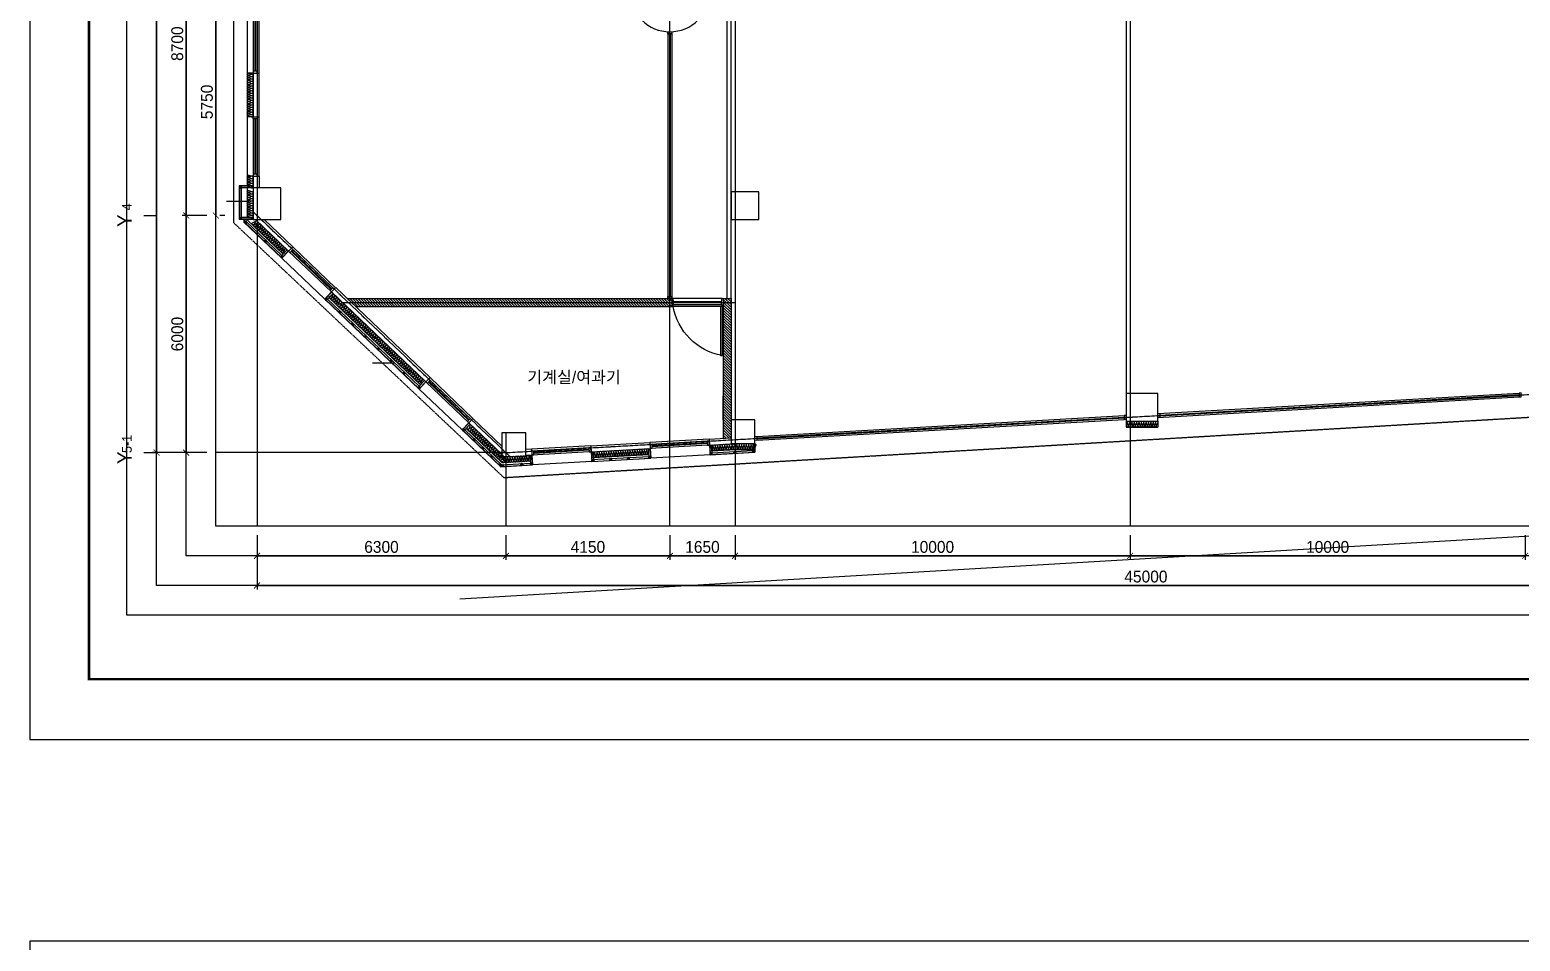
# Model space of a CAD drawing. Header units: millimetres. Extents: x 0 to 199210, y 0 to 94205.
# Drawn here: x 0 to 37728, y 44550 to 67614 of the extents above; entities that cross this region are included whole.
import ezdxf
from ezdxf.enums import TextEntityAlignment as Align

# ---------------------------------------------------------------- set-up
doc = ezdxf.new("R2010")
doc.units = ezdxf.units.MM
doc.linetypes.add('CEN', pattern=[62, 60, -1, 0, -1])
doc.linetypes.add('HIDDEN', pattern=[3, 2, -1])
doc.layers.get('Defpoints').update_dxf_attribs({"color": 142})
for name, color, linetype in [('4', 4, 'Continuous'), ('5', 5, 'Continuous'), ('6', 6, 'Continuous'), ('CEN', 1, 'CEN'), ('COL', 2, 'Continuous'), ('D_TEXT', 7, 'Continuous'), ('DIM', 7, 'Continuous'), ('HAT', 8, 'Continuous'), ('Hid', 7, 'HIDDEN'), ('ins', 9, 'Continuous'), ('STL', 3, 'Continuous'), ('WID', 4, 'Continuous'), ('WIN-9', 9, 'Continuous'), ('조적', 3, 'Continuous'), ('판넬', 3, 'Continuous')]:
    doc.layers.add(name, color=color, linetype=linetype)
doc.layers.add('INVisible', color=165, linetype='Continuous', plot=False)
doc.styles.add('11', font='Dotum.ttf')
doc.styles.add('돋움', font='Dotum.ttf')
doc.dimstyles.new('150', dxfattribs={"dimscale": 50, "dimtxt": 6, "dimasz": 3, "dimexe": 2, "dimexo": 4.5, "dimgap": 1.5, "dimtad": 1, "dimtoh": 1, "dimdec": 0, "dimzin": 0, "dimdsep": 46, "dimtxsty": '11', "dimblk1": 'ARCHTICK', "dimblk2": 'ARCHTICK', "dimsah": 1, "dimcen": 5, "dimclrd": 143, "dimclre": 143, "dimclrt": 7, "dimadec": 0, "dimazin": 0, "dimtfac": 1, "dimtdec": 0, "dimtix": 1, "dimtmove": 2, "dimatfit": 3, "dimldrblk": 'ARCHTICK', "dimfxl": 1, "dimtolj": 1, "dimtzin": 0, "dimlwd": -1, "dimlwe": -1, "dimarcsym": 0})

# ---------------------------------------------------------------- blocks, each defined once
blk = doc.blocks.new('FORM_A3_100')
at = {"color": 8}
blk.add_lwpolyline([(42000, 0), (42000, 29700), (0, 29700), (0, 0)], close=True, dxfattribs=at)
at = {"color": 7, "const_width": 41.7}
blk.add_lwpolyline([(41001, 1016), (41001, 28684), (999, 28684), (999, 1016)], close=True, dxfattribs=at)
blk = doc.blocks.new('_ArchTick')
at = {"color": 0, "linetype": 'ByBlock', "const_width": 0.15}
blk.add_lwpolyline([(-0.5, -0.5), (0.5, 0.5)], dxfattribs=at)
blk = doc.blocks.new('*D81')
at = {"layer": 'Defpoints', "color": 0, "transparency": 16777216}
for p in [(4710, 71614), (3960, 62914), (4710, 62914)]:
    blk.add_point(p, dxfattribs=at)
at = {"layer": 'DIM', "color": 143, "transparency": 16777216}
for p, q in [((4485, 71614), (3860, 71614)), ((3960, 71614), (3960, 62914)), ((4485, 62914), (3860, 62914))]:
    blk.add_line(p, q, dxfattribs=at)
at = {"layer": 'DIM', "color": 143, "transparency": 16777216, "xscale": 150, "yscale": 150, "zscale": 150}
for p, rotation in [((3960, 71614), 90), ((3960, 62914), 270)]:
    blk.add_blockref('_ArchTick', p, dxfattribs=dict(at, rotation=rotation))
at = {"layer": 'DIM', "color": 7, "transparency": 16777216, "insert": (3734, 67264), "char_height": 300, "attachment_point": 5, "rotation": 90, "style": '11'}
blk.add_mtext('\\A1;8700', dxfattribs=at)
blk = doc.blocks.new('*D82')
at = {"layer": 'Defpoints', "color": 0, "transparency": 16777216}
for p in [(4710, 62914), (3960, 56914), (4710, 56914)]:
    blk.add_point(p, dxfattribs=at)
at = {"layer": 'DIM', "color": 143, "transparency": 16777216}
for p, q in [((4485, 62914), (3860, 62914)), ((3960, 62914), (3960, 56914)), ((4485, 56914), (3860, 56914))]:
    blk.add_line(p, q, dxfattribs=at)
at = {"layer": 'DIM', "color": 143, "transparency": 16777216, "xscale": 150, "yscale": 150, "zscale": 150}
for p, rotation in [((3960, 62914), 90), ((3960, 56914), 270)]:
    blk.add_blockref('_ArchTick', p, dxfattribs=dict(at, rotation=rotation))
at = {"layer": 'DIM', "color": 7, "transparency": 16777216, "insert": (3734, 59914), "char_height": 300, "attachment_point": 5, "rotation": 90, "style": '11'}
blk.add_mtext('\\A1;6000', dxfattribs=at)
blk = doc.blocks.new('*D83')
at = {"layer": 'Defpoints', "color": 0, "transparency": 16777216}
for p in [(4710, 88114), (3210, 56914), (4710, 56914)]:
    blk.add_point(p, dxfattribs=at)
at = {"layer": 'DIM', "color": 143, "transparency": 16777216}
for p, q in [((4485, 88114), (3110, 88114)), ((3210, 88114), (3210, 56914)), ((4485, 56914), (3110, 56914))]:
    blk.add_line(p, q, dxfattribs=at)
at = {"layer": 'DIM', "color": 143, "transparency": 16777216, "xscale": 150, "yscale": 150, "zscale": 150}
for p, rotation in [((3210, 88114), 90), ((3210, 56914), 270)]:
    blk.add_blockref('_ArchTick', p, dxfattribs=dict(at, rotation=rotation))
at = {"layer": 'DIM', "color": 7, "transparency": 16777216, "insert": (2984, 72514), "char_height": 300, "attachment_point": 5, "rotation": 90, "style": '11'}
blk.add_mtext('\\A1;31200', dxfattribs=at)
blk = doc.blocks.new('*D94')
at = {"layer": 'Defpoints', "color": 0, "transparency": 16777216}
for p in [(5753, 55051), (12053, 55051), (12053, 54301)]:
    blk.add_point(p, dxfattribs=at)
at = {"layer": 'DIM', "color": 143, "transparency": 16777216}
for p, q in [((5753, 54826), (5753, 54201)), ((12053, 54826), (12053, 54201)), ((5753, 54301), (12053, 54301))]:
    blk.add_line(p, q, dxfattribs=at)
at = {"layer": 'DIM', "color": 143, "transparency": 16777216, "xscale": 150, "yscale": 150, "zscale": 150, "rotation": 180}
blk.add_blockref('_ArchTick', (5753, 54301), dxfattribs=at)
at = {"layer": 'DIM', "color": 143, "transparency": 16777216, "xscale": 150, "yscale": 150, "zscale": 150}
blk.add_blockref('_ArchTick', (12053, 54301), dxfattribs=at)
at = {"layer": 'DIM', "color": 7, "transparency": 16777216, "insert": (8903, 54526), "char_height": 300, "attachment_point": 5, "style": '11'}
blk.add_mtext('\\A1;6300', dxfattribs=at)
blk = doc.blocks.new('*D95')
at = {"layer": 'Defpoints', "color": 0, "transparency": 16777216}
for p in [(12053, 55051), (16203, 55051), (16203, 54301)]:
    blk.add_point(p, dxfattribs=at)
at = {"layer": 'DIM', "color": 143, "transparency": 16777216}
for p, q in [((12053, 54826), (12053, 54201)), ((16203, 54826), (16203, 54201)), ((12053, 54301), (16203, 54301))]:
    blk.add_line(p, q, dxfattribs=at)
at = {"layer": 'DIM', "color": 143, "transparency": 16777216, "xscale": 150, "yscale": 150, "zscale": 150, "rotation": 180}
blk.add_blockref('_ArchTick', (12053, 54301), dxfattribs=at)
at = {"layer": 'DIM', "color": 143, "transparency": 16777216, "xscale": 150, "yscale": 150, "zscale": 150}
blk.add_blockref('_ArchTick', (16203, 54301), dxfattribs=at)
at = {"layer": 'DIM', "color": 7, "transparency": 16777216, "insert": (14128, 54526), "char_height": 300, "attachment_point": 5, "style": '11'}
blk.add_mtext('\\A1;4150', dxfattribs=at)
blk = doc.blocks.new('*D96')
at = {"layer": 'Defpoints', "color": 0, "transparency": 16777216}
for p in [(16203, 55051), (17853, 55051), (17853, 54301)]:
    blk.add_point(p, dxfattribs=at)
at = {"layer": 'DIM', "color": 143, "transparency": 16777216}
for p, q in [((16203, 54826), (16203, 54201)), ((17853, 54826), (17853, 54201)), ((16203, 54301), (17853, 54301))]:
    blk.add_line(p, q, dxfattribs=at)
at = {"layer": 'DIM', "color": 143, "transparency": 16777216, "xscale": 150, "yscale": 150, "zscale": 150, "rotation": 180}
blk.add_blockref('_ArchTick', (16203, 54301), dxfattribs=at)
at = {"layer": 'DIM', "color": 143, "transparency": 16777216, "xscale": 150, "yscale": 150, "zscale": 150}
blk.add_blockref('_ArchTick', (17853, 54301), dxfattribs=at)
at = {"layer": 'DIM', "color": 7, "transparency": 16777216, "insert": (17028, 54526), "char_height": 300, "attachment_point": 5, "style": '11'}
blk.add_mtext('\\A1;1650', dxfattribs=at)
blk = doc.blocks.new('*D97')
at = {"layer": 'Defpoints', "color": 0, "transparency": 16777216}
for p in [(17853, 55051), (27853, 55051), (27853, 54301)]:
    blk.add_point(p, dxfattribs=at)
at = {"layer": 'DIM', "color": 143, "transparency": 16777216}
for p, q in [((17853, 54826), (17853, 54201)), ((27853, 54826), (27853, 54201)), ((17853, 54301), (27853, 54301))]:
    blk.add_line(p, q, dxfattribs=at)
at = {"layer": 'DIM', "color": 143, "transparency": 16777216, "xscale": 150, "yscale": 150, "zscale": 150, "rotation": 180}
blk.add_blockref('_ArchTick', (17853, 54301), dxfattribs=at)
at = {"layer": 'DIM', "color": 143, "transparency": 16777216, "xscale": 150, "yscale": 150, "zscale": 150}
blk.add_blockref('_ArchTick', (27853, 54301), dxfattribs=at)
at = {"layer": 'DIM', "color": 7, "transparency": 16777216, "insert": (22853, 54526), "char_height": 300, "attachment_point": 5, "style": '11'}
blk.add_mtext('\\A1;10000', dxfattribs=at)
blk = doc.blocks.new('*D98')
at = {"layer": 'Defpoints', "color": 0, "transparency": 16777216}
for p in [(27853, 55051), (37853, 55051), (37853, 54301)]:
    blk.add_point(p, dxfattribs=at)
at = {"layer": 'DIM', "color": 143, "transparency": 16777216}
for p, q in [((27853, 54826), (27853, 54201)), ((37853, 54826), (37853, 54201)), ((27853, 54301), (37853, 54301))]:
    blk.add_line(p, q, dxfattribs=at)
at = {"layer": 'DIM', "color": 143, "transparency": 16777216, "xscale": 150, "yscale": 150, "zscale": 150, "rotation": 180}
blk.add_blockref('_ArchTick', (27853, 54301), dxfattribs=at)
at = {"layer": 'DIM', "color": 143, "transparency": 16777216, "xscale": 150, "yscale": 150, "zscale": 150}
blk.add_blockref('_ArchTick', (37853, 54301), dxfattribs=at)
at = {"layer": 'DIM', "color": 7, "transparency": 16777216, "insert": (32853, 54526), "char_height": 300, "attachment_point": 5, "style": '11'}
blk.add_mtext('\\A1;10000', dxfattribs=at)
blk = doc.blocks.new('*D102')
at = {"layer": 'Defpoints', "color": 0, "transparency": 16777216}
for p in [(5753, 55051), (50753, 55051), (50753, 53551)]:
    blk.add_point(p, dxfattribs=at)
at = {"layer": 'DIM', "color": 143, "transparency": 16777216}
for p, q in [((5753, 54826), (5753, 53451)), ((50753, 54826), (50753, 53451)), ((5753, 53551), (50753, 53551))]:
    blk.add_line(p, q, dxfattribs=at)
at = {"layer": 'DIM', "color": 143, "transparency": 16777216, "xscale": 150, "yscale": 150, "zscale": 150, "rotation": 180}
blk.add_blockref('_ArchTick', (5753, 53551), dxfattribs=at)
at = {"layer": 'DIM', "color": 143, "transparency": 16777216, "xscale": 150, "yscale": 150, "zscale": 150}
blk.add_blockref('_ArchTick', (50753, 53551), dxfattribs=at)
at = {"layer": 'DIM', "color": 7, "transparency": 16777216, "insert": (28253, 53776), "char_height": 300, "attachment_point": 5, "style": '11'}
blk.add_mtext('\\A1;45000', dxfattribs=at)
blk = doc.blocks.new('*D69')
at = {"layer": 'Defpoints', "color": 0, "transparency": 16777216}
for p in [(4710, 68664), (4710, 62914), (4710, 62914)]:
    blk.add_point(p, dxfattribs=at)
at = {"layer": 'DIM', "color": 143, "transparency": 16777216}
for p, q in [((4710, 68664), (4710, 62914)), ((4935, 68664), (4810, 68664)), ((4935, 62914), (4810, 62914))]:
    blk.add_line(p, q, dxfattribs=at)
at = {"layer": 'DIM', "color": 143, "transparency": 16777216, "xscale": 150, "yscale": 150, "zscale": 150}
for p, rotation in [((4710, 68664), 90), ((4710, 62914), 270)]:
    blk.add_blockref('_ArchTick', p, dxfattribs=dict(at, rotation=rotation))
at = {"layer": 'DIM', "color": 7, "transparency": 16777216, "insert": (4484, 65789), "char_height": 300, "attachment_point": 5, "rotation": 90, "style": '11'}
blk.add_mtext('\\A1;5750', dxfattribs=at)
blk = doc.blocks.new('insul1')
blk.add_lwpolyline([(0, 0.25, 1.344031), (0.35, 0.25), (0.2, 0.75, -1.344031), (0.55, 0.75), (0.4, 0.25)], format="xyb")

msp = doc.modelspace()

# ---------------------------------------------------------------- hatches: boundary and pattern name
at = {"layer": 'HAT'}
h = msp.add_hatch(dxfattribs=at)
h.set_pattern_fill('ANSI31', color=256, scale=15, angle=450, style=0, double=1)
h.set_pattern_definition([(135, (8031.968, 60614.096), (-33.67596, -33.67596), [])])
h.paths.add_polyline_path([(17752.7, 60814.1), (17552.7, 60814.1), (17552.7, 60614.1), (17552.7, 57276.8), (17752.7, 57288.2), (17752.7, 57743.8)])
h.paths.add_polyline_path([(16252.7, 60614.1), (16252.7, 60814.1), (16152.7, 60814.1), (8032, 60814.1), (8241.8, 60614.1)])

# ---------------------------------------------------------------- linework, layer by layer
for p, q in [((4975.3, 63279.3), (5540.2, 63279.3)), ((8674.2, 59184.8), (9239.2, 59184.8)), ((18352.7, 56993.8), (18352.7, 56921.7))]:
    msp.add_line(p, q)
at = {"color": 0, "linetype": 'ByBlock'}
for p, q in [((2884.6, 62914.1), (3209.6, 62914.1)), ((2884.6, 56914.1), (3209.6, 56914.1))]:
    msp.add_line(p, q, dxfattribs=at)
at = {"layer": '4'}
for p, q in [((5652.7, 66514.1), (5502.7, 66514.1)), ((5502.7, 66514.1), (5502.7, 65414.1)), ((5652.7, 65414.1), (5502.7, 65414.1)), ((5502.7, 63914.1), (5502.7, 63664.1)), ((5652.7, 63914.1), (5502.7, 63914.1)), ((5502.7, 63614.1), (5502.7, 62864.1)), ((5502.7, 62814.1), (5502.7, 62807)), ((6413.1, 61940), (5502.7, 62807)), ((7572.6, 60837.4), (9889.1, 58629.8)), ((11047.6, 57526.2), (11958.8, 56658.4)), ((27752.7, 57712.3), (27752.7, 57562.3)), ((27752.7, 57562.3), (28552.7, 57562.3)), ((28552.7, 57712.3), (28552.7, 57562.3)), ((17263.2, 56959.9), (17859.8, 56993.8)), ((17859.8, 56993.8), (18352.7, 56993.8)), ((18352.7, 57143.8), (18352.7, 56993.8)), ((12670.6, 56698.8), (11958.8, 56658.4)), ((14268.1, 56789.6), (15665.8, 56869.1))]:
    msp.add_line(p, q, dxfattribs=at)
at = {"layer": '5'}
for p, q in [((5652.7, 63664.1), (5302.7, 63664.1)), ((5302.7, 63664.1), (5302.7, 62814.1)), ((5652.7, 63659.1), (5302.7, 63659.1)), ((5652.7, 63614.1), (5302.7, 63614.1)), ((5307.7, 63664.1), (5307.7, 62819.1)), ((5352.7, 63664.1), (5352.7, 62864.1)), ((5652.7, 62814.1), (5302.7, 62814.1)), ((5652.7, 62819.1), (5307.7, 62819.1)), ((5652.7, 62864.1), (5352.7, 62864.1)), ((5418.3, 62814.1), (5418.3, 62749.3)), ((6380.3, 61833.1), (5418.3, 62749.3)), ((5423.3, 62814.1), (5423.3, 62751.5)), ((6380.2, 61840.1), (5423.3, 62751.5)), ((5468.3, 62814.1), (5468.3, 62770.7)), ((6378.6, 61903.8), (5468.3, 62770.7)), ((6516.5, 62048.6), (6378.6, 61903.8)), ((6549.1, 62017.5), (6380.2, 61840.1)), ((6552.7, 62014.1), (6380.3, 61833.1)), ((7639, 60979.6), (7466.6, 60798.6)), ((7466.6, 60798.6), (9856.2, 58522.7)), ((7642.6, 60976.2), (7473.6, 60798.7)), ((7473.6, 60798.7), (9856, 58529.8)), ((7675.2, 60945.1), (7537.2, 60800.3)), ((7537.2, 60800.3), (9854.5, 58593.4)), ((9992.7, 58738.5), (9854.5, 58593.4)), ((10025.3, 58707.5), (9856, 58529.8)), ((10028.9, 58704.1), (9856.2, 58522.7)), ((11115.1, 57669.6), (10942.4, 57488.2)), ((11921.2, 56556.1), (10942.4, 57488.2)), ((11118.7, 57666.1), (10949.5, 57488.4)), ((11923.1, 56561.2), (10949.5, 57488.4)), ((11151.3, 57635.1), (11013.1, 57489.9)), ((11940, 56607.2), (11013.1, 57489.9)), ((15657.3, 57018.8), (15668.6, 56819.2)), ((15702.2, 57021.4), (15716.1, 56776.8)), ((15707.2, 57021.7), (15721.4, 56772.1)), ((17204.8, 57106.8), (17219, 56857.2)), ((17209.8, 57107.1), (17223.7, 56862.5)), ((17254.7, 57109.7), (17266.1, 56910)), ((17266.1, 56910), (18302.7, 56968.9)), ((18302.7, 57143.8), (18302.7, 56968.9)), ((18347.7, 56926.4), (18347.7, 57143.8)), ((18352.7, 56921.7), (18352.7, 57143.8)), ((11921.2, 56556.1), (12726.2, 56601.8)), ((11923.1, 56561.2), (12720.9, 56606.5)), ((11940, 56607.2), (12673.4, 56648.9)), ((12662.1, 56848.6), (12673.4, 56648.9)), ((12707, 56851.1), (12720.9, 56606.5)), ((12712, 56851.4), (12726.2, 56601.8)), ((14209.6, 56936.5), (14223.8, 56687)), ((14214.6, 56936.8), (14228.8, 56687.2)), ((14221, 56736.9), (15668.6, 56819.2)), ((14223.5, 56691.9), (15716.1, 56776.8)), ((14223.8, 56687), (15721.4, 56772.1)), ((14259.6, 56939.4), (14273.7, 56689.8)), ((17219, 56857.2), (18352.7, 56921.7)), ((17223.7, 56862.5), (18347.7, 56926.4))]:
    msp.add_line(p, q, dxfattribs=at)
at = {"layer": '6'}
for p, q in [((5307.7, 63659.1), (5352.7, 63614.1)), ((5352.7, 63659.1), (5307.7, 63614.1)), ((5607.7, 63659.1), (5652.7, 63614.1)), ((5652.7, 63659.1), (5607.7, 63614.1)), ((5307.7, 62819.1), (5352.7, 62864.1)), ((5352.7, 62819.1), (5307.7, 62864.1)), ((5437.2, 62738.2), (5500.9, 62739.7)), ((5469.8, 62707.1), (5468.3, 62770.7)), ((5607.7, 62819.1), (5652.7, 62864.1)), ((5652.7, 62819.1), (5607.7, 62864.1)), ((5931.1, 62265.4), (5994.7, 62266.9)), ((5963.6, 62234.3), (5962.1, 62298)), ((6380.2, 61840.1), (6378.6, 61903.8)), ((6347.6, 61871.2), (6411.2, 61872.7)), ((7473.6, 60798.7), (7537.2, 60800.3)), ((7506.2, 60767.7), (7504.7, 60831.3)), ((7815.4, 60473.9), (7879, 60475.4)), ((7847.9, 60442.8), (7846.4, 60506.4)), ((8141.2, 60163.5), (8204.8, 60165.1)), ((8173.8, 60132.5), (8172.3, 60196.1)), ((8467.1, 59853.2), (8530.7, 59854.7)), ((8499.7, 59822.1), (8498.1, 59885.8)), ((8792.9, 59542.8), (8856.6, 59544.4)), ((8825.5, 59511.8), (8824, 59575.4)), ((9118.8, 59232.5), (9182.4, 59234)), ((9151.4, 59201.4), (9149.8, 59265.1)), ((9444.7, 58922.1), (9508.3, 58923.7)), ((9477.3, 58891.1), (9475.7, 58954.7)), ((9823.7, 58561.1), (9887.4, 58562.7)), ((9856.3, 58530.1), (9854.8, 58593.7)), ((10949.8, 57488.7), (11013.4, 57490.3)), ((10982.4, 57457.7), (10980.8, 57521.3)), ((11213.2, 57237.2), (11276.9, 57238.7)), ((11245.8, 57206.2), (11244.3, 57269.8)), ((11434.3, 57026.7), (11497.9, 57028.2)), ((11466.9, 56995.6), (11465.3, 57059.3)), ((11655.3, 56816.2), (11718.9, 56817.7)), ((11687.9, 56785.1), (11686.4, 56848.8)), ((11876.4, 56605.7), (11940, 56607.2)), ((11909, 56574.6), (11907.4, 56638.2)), ((11987.5, 56564.8), (11940, 56607.2)), ((11942.5, 56562.3), (11984.9, 56609.8)), ((12477.8, 56592.7), (12430.4, 56635.1)), ((12432.9, 56590.2), (12475.3, 56637.6)), ((12720.9, 56606.5), (12673.4, 56648.9)), ((12676, 56604), (12718.4, 56651.5)), ((14274.9, 56694.9), (14227.5, 56737.2)), ((14230, 56692.3), (14272.4, 56739.8)), ((14724.2, 56720.4), (14676.7, 56762.8)), ((14679.3, 56717.9), (14721.7, 56765.3)), ((15173.5, 56745.9), (15126, 56788.3)), ((15128.6, 56743.4), (15170.9, 56790.9)), ((15716.1, 56776.8), (15668.6, 56819.2)), ((15671.2, 56774.2), (15713.6, 56821.7)), ((17268.6, 56865), (17221.1, 56907.4)), ((17223.7, 56862.5), (17266.1, 56910)), ((17869.1, 56899.2), (17821.7, 56941.6)), ((17824.2, 56896.6), (17866.6, 56944.1)), ((18302.7, 56920.8), (18347.7, 56965.8)), ((18347.7, 56920.8), (18302.7, 56965.8))]:
    msp.add_line(p, q, dxfattribs=at)
for points in [[(5307.7, 63614.1), (5352.7, 63614.1), (5352.7, 63659.1), (5307.7, 63659.1)], [(5607.7, 63614.1), (5652.7, 63614.1), (5652.7, 63659.1), (5607.7, 63659.1)], [(5307.7, 62864.1), (5352.7, 62864.1), (5352.7, 62819.1), (5307.7, 62819.1)], [(5468.3, 62770.7), (5500.9, 62739.7), (5469.8, 62707.1), (5437.2, 62738.2)], [(5607.7, 62864.1), (5652.7, 62864.1), (5652.7, 62819.1), (5607.7, 62819.1)], [(5962.1, 62298), (5994.7, 62266.9), (5963.6, 62234.3), (5931.1, 62265.4)], [(6378.6, 61903.8), (6411.2, 61872.7), (6380.2, 61840.1), (6347.6, 61871.2)], [(7504.7, 60831.3), (7537.2, 60800.3), (7506.2, 60767.7), (7473.6, 60798.7)], [(7846.4, 60506.4), (7879, 60475.4), (7847.9, 60442.8), (7815.4, 60473.9)], [(8172.3, 60196.1), (8204.8, 60165.1), (8173.8, 60132.5), (8141.2, 60163.5)], [(8498.1, 59885.8), (8530.7, 59854.7), (8499.7, 59822.1), (8467.1, 59853.2)], [(8824, 59575.4), (8856.6, 59544.4), (8825.5, 59511.8), (8792.9, 59542.8)], [(9149.8, 59265.1), (9182.4, 59234), (9151.4, 59201.4), (9118.8, 59232.5)], [(9475.7, 58954.7), (9508.3, 58923.7), (9477.3, 58891.1), (9444.7, 58922.1)], [(9854.8, 58593.7), (9887.4, 58562.7), (9856.3, 58530.1), (9823.7, 58561.1)], [(10980.8, 57521.3), (11013.4, 57490.3), (10982.4, 57457.7), (10949.8, 57488.7)], [(11244.3, 57269.8), (11276.9, 57238.7), (11245.8, 57206.2), (11213.2, 57237.2)], [(11465.3, 57059.3), (11497.9, 57028.2), (11466.9, 56995.6), (11434.3, 57026.7)], [(11686.4, 56848.8), (11718.9, 56817.7), (11687.9, 56785.1), (11655.3, 56816.2)], [(11907.4, 56638.2), (11940, 56607.2), (11909, 56574.6), (11876.4, 56605.7)], [(11940, 56607.2), (11984.9, 56609.8), (11987.5, 56564.8), (11942.5, 56562.3)], [(12430.4, 56635.1), (12475.3, 56637.6), (12477.8, 56592.7), (12432.9, 56590.2)], [(12673.4, 56648.9), (12718.4, 56651.5), (12720.9, 56606.5), (12676, 56604)], [(14227.5, 56737.2), (14272.4, 56739.8), (14274.9, 56694.9), (14230, 56692.3)], [(14676.7, 56762.8), (14721.7, 56765.3), (14724.2, 56720.4), (14679.3, 56717.9)], [(15126, 56788.3), (15170.9, 56790.9), (15173.5, 56745.9), (15128.6, 56743.4)], [(15668.6, 56819.2), (15713.6, 56821.7), (15716.1, 56776.8), (15671.2, 56774.2)], [(17221.1, 56907.4), (17266.1, 56910), (17268.6, 56865), (17223.7, 56862.5)], [(17821.7, 56941.6), (17866.6, 56944.1), (17869.1, 56899.2), (17824.2, 56896.6)], [(18302.7, 56965.8), (18347.7, 56965.8), (18347.7, 56920.8), (18302.7, 56920.8)]]:
    msp.add_lwpolyline(points, close=True, dxfattribs=at)
at = {"layer": 'CEN'}
for p, q in [((5752.7, 88822), (5752.7, 55050.5)), ((17852.7, 88822), (17852.7, 55050.5)), ((27852.7, 88822), (27852.7, 55050.5)), ((16202.7, 55050.5), (16202.7, 82614.1)), ((5652.7, 63009.3), (12157.7, 56814.1)), ((7919.5, 60714.1), (17852.7, 60714.1)), ((11915.9, 56906.3), (50852.7, 59119.8)), ((12052.7, 57414.1), (12052.7, 55050.5)), ((12052.7, 56914.1), (4709.6, 56914.1))]:
    msp.add_line(p, q, dxfattribs=at)
at = {"layer": 'COL'}
for p, q in [((5652.7, 66514.1), (5802.7, 66514.1)), ((5652.7, 66514.1), (5652.7, 65414.1)), ((5802.7, 65414.1), (5802.7, 66514.1)), ((5652.7, 65414.1), (5802.7, 65414.1)), ((5652.7, 63914.1), (5802.7, 63914.1)), ((5652.7, 63914.1), (5652.7, 63614.1)), ((5802.7, 63914.1), (5802.7, 63614.1)), ((5712.7, 62814.1), (6552.7, 62014.1)), ((5930.2, 62814.1), (6656.2, 62122.7)), ((6656.2, 62122.7), (6552.7, 62014.1)), ((7742.4, 61088.2), (7638.9, 60979.6)), ((7639.9, 60980.6), (10028.8, 58703.9)), ((7743.3, 61089.2), (10132.2, 58812.5)), ((10028.9, 58704.1), (10132.4, 58812.7)), ((11114.8, 57669.3), (11218.3, 57777.9)), ((11218.3, 57777.9), (11952.7, 57078.4)), ((11114.8, 57669.3), (11952.7, 56871.2)), ((12703.5, 57001.2), (12552.7, 56992.6)), ((12703.5, 57001.2), (12712, 56851.4)), ((14201.1, 57086.3), (15698.7, 57171.4)), ((14201.1, 57086.3), (14209.6, 56936.5)), ((14209.6, 56936.5), (15707.2, 57021.7)), ((15698.7, 57171.4), (15707.2, 57021.7)), ((17196.3, 57256.6), (17752.7, 57288.2)), ((17196.3, 57256.6), (17204.8, 57106.8)), ((17204.8, 57106.8), (17855.6, 57143.8)), ((12712, 56851.4), (12552.7, 56842.4))]:
    msp.add_line(p, q, dxfattribs=at)
for points in [[(5652.7, 63614.1), (5652.7, 62814.1), (6352.7, 62814.1), (6352.7, 63614.1), (5652.7, 63614.1)], [(17752.7, 63514.1), (17752.7, 62814.1), (18452.7, 62814.1), (18452.7, 63514.1), (17752.7, 63514.1)], [(27752.7, 58412.3), (27752.7, 57712.3), (28552.7, 57712.3), (28552.7, 58412.3), (27752.7, 58412.3)], [(17752.7, 57743.8), (17752.7, 57143.8), (18352.7, 57143.8), (18352.7, 57743.8), (17752.7, 57743.8)], [(11952.7, 57414.1), (11952.7, 56814.1), (12552.7, 56814.1), (12552.7, 57414.1), (11952.7, 57414.1)]]:
    msp.add_lwpolyline(points, dxfattribs=at)
at = {"layer": 'Hid', "ltscale": 5}
for p, q in [((5153, 92031.2), (5153, 62738.8)), ((5153, 62738.8), (12000.1, 56282.8)), ((12000.1, 56282.8), (51976.8, 58635.2))]:
    msp.add_line(p, q, dxfattribs=at)
at = {"layer": 'ins'}
msp.add_line((10884, 53211.9), (52153, 55640.4), dxfattribs=at)
at = {"layer": 'INVisible'}
for points in [[(55828.6, 52800.5), (2459.6, 52800.5), (2459.6, 91072), (55828.6, 91072)], [(55078.6, 53550.5), (3209.6, 53550.5), (3209.6, 90322), (55078.6, 90322)], [(54328.6, 54300.5), (3959.6, 54300.5), (3959.6, 89572), (54328.6, 89572)], [(53578.6, 55050.5), (4709.6, 55050.5), (4709.6, 88822), (53578.6, 88822)]]:
    msp.add_lwpolyline(points, close=True, dxfattribs=at)
at = {"layer": 'STL'}
for p, q in [((8031.9, 60814.1), (16252.7, 60814.1)), ((17552.7, 60814.1), (17752.7, 60814.1)), ((17552.7, 60814.1), (17552.7, 57276.8)), ((17752.7, 60814.1), (17752.7, 57743.8)), ((8241.8, 60614.1), (16252.7, 60614.1)), ((17552.7, 57743.8), (17552.7, 58345.5))]:
    msp.add_line(p, q, dxfattribs=at)
at = {"layer": 'WID'}
for p, q in [((5652.7, 67964.1), (5652.7, 66564.1)), ((5692.7, 67964.1), (5692.7, 66564.1)), ((5712.7, 67964.1), (5712.7, 66564.1)), ((5752.7, 67964.1), (5752.7, 66564.1)), ((16152.7, 67564.1), (16152.7, 60814.1)), ((16252.7, 67564.1), (16252.7, 60814.1)), ((16152.7, 67514.1), (16252.7, 67514.1)), ((16192.7, 67514.1), (16192.7, 60864.1)), ((16212.7, 67514.1), (16212.7, 60864.1)), ((5652.7, 65364.1), (5652.7, 63964.1)), ((5692.7, 65364.1), (5692.7, 63964.1)), ((5712.7, 65364.1), (5712.7, 63964.1)), ((5752.7, 65364.1), (5752.7, 63964.1)), ((6552.7, 62014.1), (7638.9, 60979.6)), ((6657.9, 62052), (6589, 61979.6)), ((6616.5, 62008.6), (7630.3, 61043)), ((6621.7, 62086.5), (7707.9, 61052)), ((6630.3, 62023.1), (7644.1, 61057.5)), ((7671.7, 61086.5), (7602.7, 61014)), ((17522.7, 60814.1), (16282.7, 60814.1)), ((17522.7, 60614.1), (16282.7, 60614.1)), ((17507.7, 60734.1), (16297.7, 60734.1)), ((17507.7, 60654.1), (16297.7, 60654.1)), ((10028.9, 58704.1), (11115.1, 57669.6)), ((10134.1, 58742), (10065.1, 58669.6)), ((10092.7, 58698.5), (11106.5, 57733)), ((10097.9, 58776.5), (11184.1, 57742)), ((10106.5, 58713), (11120.3, 57747.5)), ((28552.7, 57902.2), (37700, 58422.2)), ((28558.4, 57802.3), (37705.7, 58322.3)), ((28604.9, 57865.1), (37702.3, 58382.2)), ((28606.1, 57845.1), (37703.4, 58362.3)), ((11147.9, 57776.5), (11078.9, 57704)), ((18399.8, 57325), (27700, 57853.7)), ((18402.1, 57285.1), (27702.3, 57813.7)), ((18403.2, 57265.1), (27703.4, 57793.8)), ((18405.5, 57225.2), (27705.7, 57753.8)), ((14154, 57033.5), (12706.3, 56951.3)), ((14156.3, 56993.6), (12758.5, 56914.2)), ((14157.4, 56973.6), (12759.7, 56894.2)), ((17149.2, 57203.8), (15701.5, 57121.5)), ((17154.9, 57104), (15707.2, 57021.7)), ((17151.5, 57163.9), (15753.7, 57084.4)), ((17152.6, 57143.9), (15754.9, 57064.5)), ((14159.7, 56933.7), (12712, 56851.4))]:
    msp.add_line(p, q, dxfattribs=at)
at = {"layer": 'WID', "color": 4}
msp.add_lwpolyline([(16217.7, 67564.1), (16252.7, 67564.1), (16252.7, 67514.1), (16152.7, 67514.1), (16152.7, 67564.1), (16187.7, 67564.1)], dxfattribs=at)
at = {"layer": 'WID'}
for points in [[(5752.7, 66514.1), (5752.7, 66564.1), (5652.7, 66564.1), (5652.7, 66514.1)], [(5752.7, 65414.1), (5752.7, 65364.1), (5652.7, 65364.1), (5652.7, 65414.1)], [(5752.7, 63914.1), (5752.7, 63964.1), (5652.7, 63964.1), (5652.7, 63914.1)], [(16152.7, 60864.1), (16252.7, 60864.1), (16252.7, 60814.1), (16152.7, 60814.1)], [(16252.7, 60614.1), (16282.7, 60614.1), (16282.7, 60654.1), (16297.7, 60654.1), (16297.7, 60734.1), (16282.7, 60814.1), (16252.7, 60814.1)], [(17552.7, 60614.1), (17522.7, 60614.1), (17522.7, 60654.1), (17507.7, 60654.1), (17507.7, 60734.1), (17522.7, 60814.1), (17552.7, 60814.1)], [(37749.9, 58425), (37700, 58422.2), (37705.7, 58322.3), (37755.6, 58325.2)], [(27749.9, 57856.5), (27700, 57853.7), (27705.7, 57753.8), (27755.6, 57756.7)], [(28552.7, 57902.2), (28602.7, 57905), (28608.3, 57805.2), (28558.4, 57802.3)], [(14204, 57036.4), (14154, 57033.5), (14159.7, 56933.7), (14209.6, 56936.5)], [(15751.5, 57124.4), (15701.5, 57121.5), (15707.2, 57021.7), (15757.1, 57024.5)], [(17199.1, 57206.7), (17149.2, 57203.8), (17154.9, 57104), (17204.8, 57106.8)], [(18349.9, 57322.2), (18399.8, 57325), (18405.5, 57225.2), (18355.6, 57222.3)], [(12756.3, 56954.1), (12706.3, 56951.3), (12712, 56851.4), (12761.9, 56854.3)]]:
    msp.add_lwpolyline(points, close=True, dxfattribs=at)
msp.add_lwpolyline([(17522.7, 60614.1), (17522.7, 59374.1, -0.3140006), (16282.7, 60614.1, -0.4142136)], format="xyb", dxfattribs=at)
msp.add_lwpolyline([(17522.7, 60614.1), (17487.7, 60614.1), (17487.7, 59374.1), (17522.7, 59374.1)], dxfattribs=at)
msp.add_arc((16202.7, 68564.1), 1000, 180, 0, dxfattribs=at)
at = {"layer": 'WIN-9'}
for p, q in [((5502.7, 68014.1), (5502.7, 66514.1)), ((5802.7, 66514.1), (5802.7, 68014.1)), ((5502.7, 65414.1), (5502.7, 63914.1)), ((5802.7, 63914.1), (5802.7, 65414.1)), ((6656.2, 62122.7), (7742.4, 61088.2)), ((6380.3, 61833.1), (7466.5, 60798.5)), ((9856.2, 58522.7), (10942.4, 57488.2)), ((10132.4, 58812.7), (11218.6, 57778.2)), ((14201.1, 57086.3), (12703.5, 57001.2)), ((17196.3, 57256.6), (15698.7, 57171.4)), ((14223.8, 56687), (12726.2, 56601.8)), ((17219, 56857.2), (15721.4, 56772.1))]:
    msp.add_line(p, q, dxfattribs=at)
at = {"layer": '조적'}
msp.add_line((16252.7, 60814.1), (16252.7, 60614.1), dxfattribs=at)
at = {"layer": '판넬'}
for p, q in [((17652.7, 60814.1), (17652.7, 68714.1)), ((17752.7, 60814.1), (17752.7, 68714.1)), ((27752.7, 68614.1), (27752.7, 58412.3)), ((27852.7, 68614.1), (27852.7, 58412.3))]:
    msp.add_line(p, q, dxfattribs=at)

# ---------------------------------------------------------------- block references
at = {"xscale": 1.499999999961756, "yscale": 1.499999999961756, "zscale": 1.499999999961756}
for p in [(0, 49655.2), (0, 0)]:
    msp.add_blockref('FORM_A3_100', p, dxfattribs=at)
at = {"layer": 'ins', "row_count": 1, "row_spacing": 0, "column_spacing": 60}
for p, xscale, yscale, zscale, rotation, column_count in [((5652.7, 65414.1), 150, 150, 150, 90, 18), ((5652.7, 63614.1), 150, 150, 150, 90, 5), ((5652.7, 62864.1), 150, 150, 150, 90, 11), ((6516.8, 62048.9), 150, 150, 150, 136.419052, 18), ((9992.7, 58738.5), 150, 150, 150, 136.40477, 53), ((11047.6, 57526.2), 150, 150, 150, 316.397186, 20), ((14218.1, 56786.8), 149.9999999999883, 149.9999999999883, 149.9999999999883, 3.253622999955719, 24), ((17213.3, 56957.1), 150.0000000000449, 150.0000000000449, 150.0000000000449, 3.289670999982311, 10), ((11958.8, 56658.4), 149.9999999999883, 149.9999999999883, 149.9999999999883, 3.253622999955719, 12)]:
    msp.add_blockref('insul1', p, dxfattribs=dict(at, xscale=xscale, yscale=yscale, zscale=zscale, rotation=rotation, column_count=column_count))
at = {"layer": 'ins', "xscale": 150, "yscale": 150, "zscale": 150, "row_count": 1, "row_spacing": 0, "column_spacing": 60}
for p, column_count in [((27752.7, 57562.3), 13), ((17752.7, 56993.8), 10)]:
    msp.add_blockref('insul1', p, dxfattribs=dict(at, column_count=column_count))

# ---------------------------------------------------------------- texts
at = {"color": 3, "linetype": 'ByBlock', "style": '돋움'}
for tag, text, height, p in [('4', '1', 243.8, (2458, 63133.4)), ('Y', 'X', 365.6, (2397.1, 62784)), ('5-1', '1', 243.8, (2458, 57133.4)), ('Y', 'X', 365.6, (2397.1, 56784))]:
    msp.add_attdef(tag, text=text, height=height, rotation=90, dxfattribs=at).set_placement(p, align=Align.MIDDLE_CENTER)
at = {"layer": 'D_TEXT', "color": 7, "style": '돋움'}
msp.add_text('기계실/여과기', height=300, dxfattribs=at).set_placement((13777.4, 58827.5), align=Align.MIDDLE)

# ---------------------------------------------------------------- dimensions: what is measured, and where the dimension line sits
at = {"layer": 'DIM'}
for base, p1, p2, angle, picture, middle in [((3209.6, 56914.1), (4709.6, 88114.1), (4709.6, 56914.1), 90, '*D83', (2984.4, 72514.1)), ((3959.6, 62914.1), (4709.6, 71614.1), (4709.6, 62914.1), 90, '*D81', (3734.4, 67264.1)), ((3959.6, 56914.1), (4709.6, 62914.1), (4709.6, 56914.1), 90, '*D82', (3734.4, 59914.1)), ((12052.7, 54300.5), (5752.7, 55050.5), (12052.7, 55050.5), 180, '*D94', (8902.7, 54525.7)), ((50752.7, 53550.5), (5752.7, 55050.5), (50752.7, 55050.5), 180, '*D102', (28252.7, 53775.7)), ((16202.7, 54300.5), (12052.7, 55050.5), (16202.7, 55050.5), 180, '*D95', (14127.7, 54525.7)), ((17852.7, 54300.5), (16202.7, 55050.5), (17852.7, 55050.5), 180, '*D96', (17027.7, 54525.7)), ((27852.7, 54300.5), (17852.7, 55050.5), (27852.7, 55050.5), 180, '*D97', (22852.7, 54525.7)), ((37852.7, 54300.5), (27852.7, 55050.5), (37852.7, 55050.5), 180, '*D98', (32852.7, 54525.7))]:
    dim = msp.add_linear_dim(base=base, p1=p1, p2=p2, angle=angle, dimstyle='150', override={"dimscale": 50}, dxfattribs=at)
    dim.commit()
    dim.dimension.update_dxf_attribs({"geometry": picture, "text_midpoint": middle})
dim = msp.add_linear_dim(base=(4709.6, 62914.1), p1=(4709.6, 68664.1), p2=(4709.6, 62914.1), angle=90, dimstyle='150', dxfattribs=at)
dim.commit()
dim.dimension.update_dxf_attribs({"geometry": '*D69', "text_midpoint": (4484.4, 65789.1)})

doc.saveas('drawing.dxf')
